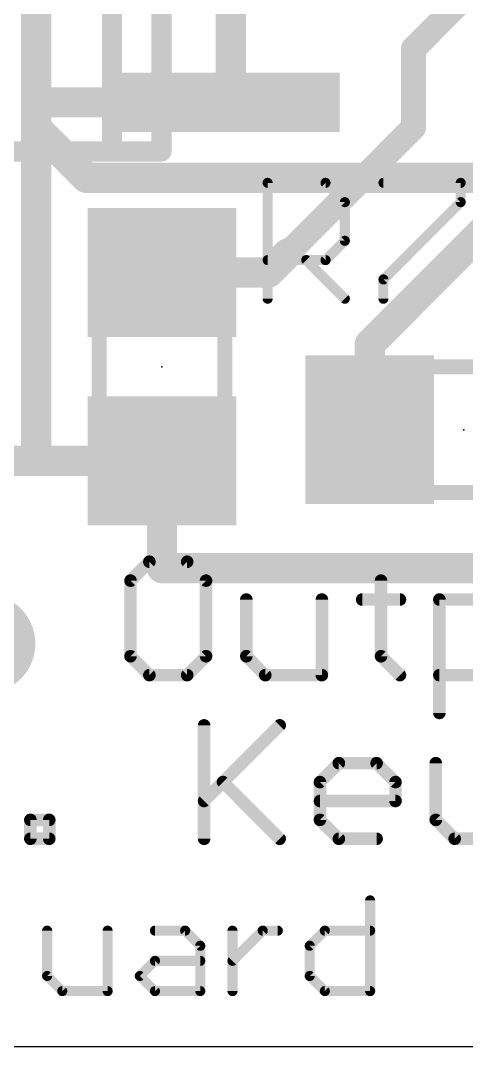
# Model space of a CAD drawing. Extents: x -13.6 to 16.6, y -4.1 to 21.3.
# Drawn here: x 0.35 to 4.85, y -4.06 to 6.29 of the extents above; entities that cross this region are included whole.
import ezdxf

# ---------------------------------------------------------------- set-up
doc = ezdxf.new("R2010")
doc.units = 0
for name, color, linetype in [('1', 12, 'CONTINUOUS'), ('16', 132, 'CONTINUOUS'), ('20', 53, 'CONTINUOUS'), ('21', 53, 'CONTINUOUS'), ('23', 53, 'CONTINUOUS'), ('25', 253, 'CONTINUOUS'), ('51', 253, 'CONTINUOUS')]:
    doc.layers.add(name, color=color, linetype=linetype)

# ---------------------------------------------------------------- blocks, each defined once
blk = doc.blocks.new('PIE')
at = {"const_width": 0.5}
blk.add_lwpolyline([(0, -0.25, 1), (0, 0.25, 1), (0, -0.25)], format="xyb", dxfattribs=at)
blk = doc.blocks.new('RECT')
blk.add_solid([(-0.5, -0.5), (0.5, -0.5), (-0.5, 0.5), (0.5, 0.5)])

msp = doc.modelspace()

# ---------------------------------------------------------------- linework, layer by layer
at = {"layer": '1'}
for points, const_width in [([(5.554, 7.239), (4.318, 6.003)], 0.254), ([(2.473, 5.461), (2.473, 6.731)], 0.3048), ([(4.318, 6.003), (4.318, 5.207)], 0.254), ([(2.473, 5.461), (0.508, 5.461)], 0.3048), ([(0.508, 5.461), (0.508, 1.844)], 0.3048), ([(4.318, 5.207), (3.048, 3.937)], 0.254), ([(5.554, 4.699), (3.876, 3.021)], 0.3048), ([(3.048, 3.937), (2.855, 3.744)], 0.3048), ([(2.855, 3.744), (1.778, 3.744)], 0.3048), ([(3.876, 3.021), (3.876, 2.159)], 0.3048), ([(-0.762, 1.844), (0.508, 1.844)], 0.3048), ([(0.508, 1.844), (1.778, 1.844)], 0.3048), ([(1.778, 0.762), (1.778, 1.844)], 0.3048), ([(5.776, 0.762), (1.778, 0.762)], 0.3048)]:
    msp.add_lwpolyline(points, dxfattribs=dict(at, const_width=const_width))
for points, const_width in [([(4.3815, 6.003, 1), (4.2545, 6.003)], 0.127), ([(4.2731, 6.0479, 1), (4.3629, 5.9581)], 0.127), ([(0.508, 5.5372, 1), (0.508, 5.3848)], 0.1524), ([(0.5842, 5.461, 1), (0.4318, 5.461)], 0.1524), ([(2.473, 5.3848, 1), (2.473, 5.5372)], 0.1524), ([(2.3968, 5.461, 1), (2.5492, 5.461)], 0.1524), ([(4.3629, 5.1621, 1), (4.2731, 5.2519)], 0.127), ([(4.2545, 5.207, 1), (4.3815, 5.207)], 0.127), ([(3.1019, 3.8831, 1), (2.9941, 3.9909)], 0.1524), ([(3.0031, 3.9819, 1), (3.0929, 3.8921)], 0.127), ([(1.778, 3.8202, 1), (1.778, 3.6678)], 0.1524), ([(2.8011, 3.7979, 1), (2.9089, 3.6901)], 0.1524), ([(2.855, 3.6678, 1), (2.855, 3.8202)], 0.1524), ([(3.9522, 3.021, 1), (3.7998, 3.021)], 0.1524), ([(3.8221, 3.0749, 1), (3.9299, 2.9671)], 0.1524), ([(3.7998, 2.159, 1), (3.9522, 2.159)], 0.1524), ([(0.508, 1.9202, 1), (0.508, 1.7678)], 0.1524), ([(0.508, 1.7678, 1), (0.508, 1.9202)], 0.1524), ([(1.8542, 1.844, 1), (1.7018, 1.844)], 0.1524), ([(1.778, 1.7678, 1), (1.778, 1.9202)], 0.1524), ([(0.4318, 1.844, 1), (0.5842, 1.844)], 0.1524), ([(1.778, 0.8382, 1), (1.778, 0.6858)], 0.1524), ([(1.7018, 0.762, 1), (1.8542, 0.762)], 0.1524)]:
    msp.add_lwpolyline(points, format="xyb", dxfattribs=dict(at, const_width=const_width))
at = {"layer": '16', "const_width": 0.3048}
for points in [[(0.508, 6.858), (0.508, 5.207)], [(0.508, 5.207), (1.016, 4.699)], [(1.016, 4.699), (10.541, 4.699)]]:
    msp.add_lwpolyline(points, dxfattribs=at)
at = {"layer": '16', "const_width": 0.1524}
for points in [[(0.5619, 5.2609, 1), (0.4541, 5.1531)], [(0.4318, 5.207, 1), (0.5842, 5.207)], [(1.016, 4.7752, 1), (1.016, 4.6228)], [(0.9621, 4.6451, 1), (1.0699, 4.7529)]]:
    msp.add_lwpolyline(points, format="xyb", dxfattribs=at)
at = {"layer": '20'}
msp.add_line((-8.509, -4.064), (9.271, -4.064), dxfattribs=at)
at = {"layer": '21'}
for points, const_width in [([(1.6512, 0.8265), (1.4605, 0.6358)], 0.127), ([(2.0325, 0.8265), (1.6512, 0.8265)], 0.127), ([(2.2231, 0.6358), (2.0325, 0.8265)], 0.127), ([(1.4605, 0.6358), (1.4605, -0.1268)], 0.127), ([(2.2231, -0.1268), (2.2231, 0.6358)], 0.127), ([(3.99, 0.6358), (3.99, -0.1268)], 0.127), ([(2.6299, 0.4452), (2.6299, -0.1268)], 0.127), ([(3.3925, -0.3175), (3.3925, 0.4452)], 0.127), ([(3.7993, 0.4452), (4.1806, 0.4452)], 0.127), ([(4.5789, -0.6988), (4.5789, 0.4452)], 0.127), ([(4.5789, 0.4452), (5.1509, 0.4452)], 0.127), ([(1.4605, -0.1268), (1.6512, -0.3175)], 0.127), ([(2.0325, -0.3175), (2.2231, -0.1268)], 0.127), ([(2.6299, -0.1268), (2.8206, -0.3175)], 0.127), ([(3.99, -0.1268), (4.1806, -0.3175)], 0.127), ([(1.6512, -0.3175), (2.0325, -0.3175)], 0.127), ([(2.8206, -0.3175), (3.3925, -0.3175)], 0.127), ([(5.1509, -0.3175), (4.5789, -0.3175)], 0.127), ([(2.2036, -0.8245), (2.2036, -1.9685)], 0.127), ([(2.2036, -1.5872), (2.9662, -0.8245)], 0.127), ([(3.373, -1.3965), (3.5636, -1.2059)], 0.127), ([(3.5636, -1.2059), (3.945, -1.2059)], 0.127), ([(3.945, -1.2059), (4.1356, -1.3965)], 0.127), ([(4.5424, -1.2059), (4.5424, -1.7778)], 0.127), ([(2.3942, -1.3965), (2.9662, -1.9685)], 0.127), ([(3.373, -1.7778), (3.373, -1.3965)], 0.127), ([(4.1356, -1.3965), (4.1356, -1.5872)], 0.127), ([(4.1356, -1.5872), (3.373, -1.5872)], 0.127), ([(0.4495, -1.9685), (0.4495, -1.7778)], 0.127), ([(0.4495, -1.7778), (0.6401, -1.7778)], 0.127), ([(0.6401, -1.7778), (0.6401, -1.9685)], 0.127), ([(3.5636, -1.9685), (3.373, -1.7778)], 0.127), ([(4.5424, -1.7778), (4.733, -1.9685)], 0.127), ([(0.6401, -1.9685), (0.4495, -1.9685)], 0.127), ([(3.945, -1.9685), (3.5636, -1.9685)], 0.127), ([(4.733, -1.9685), (5.305, -1.9685)], 0.127), ([(3.8799, -2.59), (3.8799, -3.5052)], 0.1016), ([(0.6191, -2.8951), (0.6191, -3.3527)], 0.1016), ([(1.2292, -3.5052), (1.2292, -2.8951)], 0.1016), ([(1.7072, -2.8951), (2.0122, -2.8951)], 0.1016), ([(2.0122, -2.8951), (2.1647, -3.0476)], 0.1016), ([(2.4901, -3.5052), (2.4901, -2.8951)], 0.1016), ([(2.4901, -3.2001), (2.7952, -2.8951)], 0.1016), ([(2.7952, -2.8951), (2.9477, -2.8951)], 0.1016), ([(3.2697, -3.0476), (3.4223, -2.8951)], 0.1016), ([(3.4223, -2.8951), (3.8799, -2.8951)], 0.1016), ([(2.1647, -3.0476), (2.1647, -3.5052)], 0.1016), ([(3.2697, -3.3527), (3.2697, -3.0476)], 0.1016), ([(1.5546, -3.3527), (1.7072, -3.2001)], 0.1016), ([(1.7072, -3.2001), (2.1647, -3.2001)], 0.1016), ([(0.6191, -3.3527), (0.7716, -3.5052)], 0.1016), ([(1.7072, -3.5052), (1.5546, -3.3527)], 0.1016), ([(3.4223, -3.5052), (3.2697, -3.3527)], 0.1016), ([(0.7716, -3.5052), (1.2292, -3.5052)], 0.1016), ([(2.1647, -3.5052), (1.7072, -3.5052)], 0.1016), ([(3.8799, -3.5052), (3.4223, -3.5052)], 0.1016)]:
    msp.add_lwpolyline(points, dxfattribs=dict(at, const_width=const_width))
for points, const_width in [([(1.6512, 0.8582, 1), (1.6512, 0.7947)], 0.0635), ([(1.6736, 0.804, 1), (1.6287, 0.8489)], 0.0635), ([(2.0549, 0.8489, 1), (2.01, 0.804)], 0.0635), ([(2.0325, 0.7947, 1), (2.0325, 0.8582)], 0.0635), ([(1.438, 0.6583, 1), (1.483, 0.6134)], 0.0635), ([(1.4923, 0.6358, 1), (1.4288, 0.6358)], 0.0635), ([(2.2549, 0.6358, 1), (2.1914, 0.6358)], 0.0635), ([(2.2007, 0.6134, 1), (2.2456, 0.6583)], 0.0635), ([(4.0217, 0.6358, 1), (3.9582, 0.6358)], 0.0635), ([(2.6616, 0.4452, 1), (2.5981, 0.4452)], 0.0635), ([(3.4243, 0.4452, 1), (3.3608, 0.4452)], 0.0635), ([(3.7993, 0.4769, 1), (3.7993, 0.4134)], 0.0635), ([(4.1806, 0.4134, 1), (4.1806, 0.4769)], 0.0635), ([(4.6106, 0.4452, 1), (4.5471, 0.4452)], 0.0635), ([(4.5789, 0.4769, 1), (4.5789, 0.4134)], 0.0635), ([(1.483, -0.1044, 1), (1.438, -0.1493)], 0.0635), ([(1.4288, -0.1268, 1), (1.4923, -0.1268)], 0.0635), ([(2.1914, -0.1268, 1), (2.2549, -0.1268)], 0.0635), ([(2.2456, -0.1493, 1), (2.2007, -0.1044)], 0.0635), ([(2.6523, -0.1044, 1), (2.6074, -0.1493)], 0.0635), ([(2.5981, -0.1268, 1), (2.6616, -0.1268)], 0.0635), ([(4.0124, -0.1044, 1), (3.9675, -0.1493)], 0.0635), ([(3.9582, -0.1268, 1), (4.0217, -0.1268)], 0.0635), ([(1.6512, -0.2858, 1), (1.6512, -0.3493)], 0.0635), ([(1.6287, -0.34, 1), (1.6736, -0.295)], 0.0635), ([(2.01, -0.295, 1), (2.0549, -0.34)], 0.0635), ([(2.0325, -0.3493, 1), (2.0325, -0.2858)], 0.0635), ([(2.8206, -0.2858, 1), (2.8206, -0.3493)], 0.0635), ([(2.7981, -0.34, 1), (2.843, -0.295)], 0.0635), ([(3.3608, -0.3175, 1), (3.4243, -0.3175)], 0.0635), ([(3.3925, -0.3493, 1), (3.3925, -0.2858)], 0.0635), ([(4.1582, -0.34, 1), (4.2031, -0.295)], 0.0635), ([(4.5789, -0.2858, 1), (4.5789, -0.3493)], 0.0635), ([(4.5471, -0.6988, 1), (4.6106, -0.6988)], 0.0635), ([(2.2353, -0.8245, 1), (2.1718, -0.8245)], 0.0635), ([(2.9887, -0.847, 1), (2.9438, -0.8021)], 0.0635), ([(3.5636, -1.1741, 1), (3.5636, -1.2376)], 0.0635), ([(3.5861, -1.2283, 1), (3.5412, -1.1834)], 0.0635), ([(3.9674, -1.1834, 1), (3.9225, -1.2283)], 0.0635), ([(3.945, -1.2376, 1), (3.945, -1.1741)], 0.0635), ([(4.5741, -1.2059, 1), (4.5106, -1.2059)], 0.0635), ([(2.4167, -1.3741, 1), (2.3718, -1.419)], 0.0635), ([(3.4047, -1.3965, 1), (3.3412, -1.3965)], 0.0635), ([(3.3505, -1.3741, 1), (3.3954, -1.419)], 0.0635), ([(4.1674, -1.3965, 1), (4.1039, -1.3965)], 0.0635), ([(4.1132, -1.419, 1), (4.1581, -1.3741)], 0.0635), ([(2.1811, -1.5647, 1), (2.226, -1.6096)], 0.0635), ([(3.373, -1.5554, 1), (3.373, -1.6189)], 0.0635), ([(4.1356, -1.6189, 1), (4.1356, -1.5554)], 0.0635), ([(4.1039, -1.5872, 1), (4.1674, -1.5872)], 0.0635), ([(0.4812, -1.7778, 1), (0.4177, -1.7778)], 0.0635), ([(0.4495, -1.7461, 1), (0.4495, -1.8096)], 0.0635), ([(0.6719, -1.7778, 1), (0.6084, -1.7778)], 0.0635), ([(0.6401, -1.8096, 1), (0.6401, -1.7461)], 0.0635), ([(3.3954, -1.7554, 1), (3.3505, -1.8003)], 0.0635), ([(3.3412, -1.7778, 1), (3.4047, -1.7778)], 0.0635), ([(4.5648, -1.7554, 1), (4.5199, -1.8003)], 0.0635), ([(4.5106, -1.7778, 1), (4.5741, -1.7778)], 0.0635), ([(0.4495, -1.9368, 1), (0.4495, -2.0003)], 0.0635), ([(0.4177, -1.9685, 1), (0.4812, -1.9685)], 0.0635), ([(0.6084, -1.9685, 1), (0.6719, -1.9685)], 0.0635), ([(0.6401, -2.0003, 1), (0.6401, -1.9368)], 0.0635), ([(2.1718, -1.9685, 1), (2.2353, -1.9685)], 0.0635), ([(2.9438, -1.991, 1), (2.9887, -1.946)], 0.0635), ([(3.5636, -1.9368, 1), (3.5636, -2.0003)], 0.0635), ([(3.5412, -1.991, 1), (3.5861, -1.946)], 0.0635), ([(3.945, -2.0003, 1), (3.945, -1.9368)], 0.0635), ([(4.733, -1.9368, 1), (4.733, -2.0003)], 0.0635), ([(4.7106, -1.991, 1), (4.7555, -1.946)], 0.0635), ([(3.9053, -2.59, 1), (3.8545, -2.59)], 0.0508), ([(0.6445, -2.8951, 1), (0.5937, -2.8951)], 0.0508), ([(1.2546, -2.8951, 1), (1.2038, -2.8951)], 0.0508), ([(1.7072, -2.8697, 1), (1.7072, -2.9205)], 0.0508), ([(2.0302, -2.8771, 1), (1.9943, -2.913)], 0.0508), ([(2.0122, -2.9205, 1), (2.0122, -2.8697)], 0.0508), ([(2.5155, -2.8951, 1), (2.4647, -2.8951)], 0.0508), ([(2.7952, -2.8697, 1), (2.7952, -2.9205)], 0.0508), ([(2.8132, -2.913, 1), (2.7772, -2.8771)], 0.0508), ([(2.9477, -2.9205, 1), (2.9477, -2.8697)], 0.0508), ([(3.4223, -2.8697, 1), (3.4223, -2.9205)], 0.0508), ([(3.4402, -2.913, 1), (3.4043, -2.8771)], 0.0508), ([(3.8799, -2.9205, 1), (3.8799, -2.8697)], 0.0508), ([(2.1901, -3.0476, 1), (2.1393, -3.0476)], 0.0508), ([(3.2951, -3.0476, 1), (3.2443, -3.0476)], 0.0508), ([(2.1468, -3.0656, 1), (2.1827, -3.0296)], 0.0508), ([(3.2518, -3.0296, 1), (3.2877, -3.0656)], 0.0508), ([(1.7072, -3.1747, 1), (1.7072, -3.2255)], 0.0508), ([(1.7251, -3.2181, 1), (1.6892, -3.1822)], 0.0508), ([(2.1647, -3.2255, 1), (2.1647, -3.1747)], 0.0508), ([(2.4722, -3.1822, 1), (2.5081, -3.2181)], 0.0508), ([(0.6371, -3.3347, 1), (0.6011, -3.3706)], 0.0508), ([(1.5726, -3.3347, 1), (1.5367, -3.3706)], 0.0508), ([(1.5367, -3.3347, 1), (1.5726, -3.3706)], 0.0508), ([(3.2877, -3.3347, 1), (3.2518, -3.3706)], 0.0508), ([(0.5937, -3.3527, 1), (0.6445, -3.3527)], 0.0508), ([(3.2443, -3.3527, 1), (3.2951, -3.3527)], 0.0508), ([(0.7716, -3.4798, 1), (0.7716, -3.5306)], 0.0508), ([(0.7537, -3.5232, 1), (0.7896, -3.4872)], 0.0508), ([(1.2038, -3.5052, 1), (1.2546, -3.5052)], 0.0508), ([(1.2292, -3.5306, 1), (1.2292, -3.4798)], 0.0508), ([(1.7072, -3.4798, 1), (1.7072, -3.5306)], 0.0508), ([(1.6892, -3.5232, 1), (1.7251, -3.4872)], 0.0508), ([(2.1393, -3.5052, 1), (2.1901, -3.5052)], 0.0508), ([(2.1647, -3.5306, 1), (2.1647, -3.4798)], 0.0508), ([(2.4647, -3.5052, 1), (2.5155, -3.5052)], 0.0508), ([(3.4223, -3.4798, 1), (3.4223, -3.5306)], 0.0508), ([(3.4043, -3.5232, 1), (3.4402, -3.4872)], 0.0508), ([(3.8545, -3.5052, 1), (3.9053, -3.5052)], 0.0508), ([(3.8799, -3.5306, 1), (3.8799, -3.4798)], 0.0508)]:
    msp.add_lwpolyline(points, format="xyb", dxfattribs=dict(at, const_width=const_width))
at = {"layer": '23'}
for p in [(1.778, 2.794), (4.826, 2.159)]:
    msp.add_point(p, dxfattribs=at)
at = {"layer": '25', "const_width": 0.1016}
for points in [[(2.8448, 3.4798), (2.8448, 4.6492)], [(2.8448, 4.6492), (3.4295, 4.6492)], [(3.4295, 4.6492), (3.6244, 4.4543)], [(4.0142, 4.6492), (4.7938, 4.6492)], [(4.7938, 4.6492), (4.7938, 4.4543)], [(3.6244, 4.4543), (3.6244, 4.0645)], [(4.7938, 4.4543), (4.0142, 3.6747)], [(3.6244, 4.0645), (3.4295, 3.8696)], [(3.4295, 3.8696), (2.8448, 3.8696)], [(3.2346, 3.8696), (3.6244, 3.4798)], [(4.0142, 3.6747), (4.0142, 3.4798)]]:
    msp.add_lwpolyline(points, dxfattribs=at)
at = {"layer": '25', "const_width": 0.0508}
for points in [[(2.8702, 4.6492, 1), (2.8194, 4.6492)], [(2.8448, 4.6746, 1), (2.8448, 4.6238)], [(3.4475, 4.6672, 1), (3.4115, 4.6312)], [(3.4295, 4.6238, 1), (3.4295, 4.6746)], [(4.0142, 4.6746, 1), (4.0142, 4.6238)], [(4.8192, 4.6492, 1), (4.7684, 4.6492)], [(4.7938, 4.6238, 1), (4.7938, 4.6746)], [(3.6498, 4.4543, 1), (3.599, 4.4543)], [(3.6064, 4.4363, 1), (3.6424, 4.4723)], [(4.7684, 4.4543, 1), (4.8192, 4.4543)], [(4.8118, 4.4363, 1), (4.7758, 4.4723)], [(3.599, 4.0645, 1), (3.6498, 4.0645)], [(3.6424, 4.0465, 1), (3.6064, 4.0825)], [(2.8448, 3.895, 1), (2.8448, 3.8442)], [(3.2526, 3.8876, 1), (3.2166, 3.8516)], [(3.4115, 3.8876, 1), (3.4475, 3.8516)], [(3.4295, 3.8442, 1), (3.4295, 3.895)], [(3.9962, 3.6927, 1), (4.0322, 3.6567)], [(4.0396, 3.6747, 1), (3.9888, 3.6747)], [(3.6064, 3.4618, 1), (3.6424, 3.4978)], [(2.8194, 3.4798, 1), (2.8702, 3.4798)], [(3.9888, 3.4798, 1), (4.0396, 3.4798)]]:
    msp.add_lwpolyline(points, format="xyb", dxfattribs=at)
at = {"layer": '51'}
for points, const_width in [([(1.273, 13.576), (1.273, 4.966)], 0.2032), ([(1.773, 13.576), (1.773, 4.966)], 0.2032), ([(1.273, 4.966), (-2.027, 4.966)], 0.2032), ([(1.773, 4.966), (1.273, 4.966)], 0.2032), ([(1.143, 3.204), (1.143, 2.384)], 0.1524), ([(2.413, 3.204), (2.413, 2.384)], 0.1524), ([(4.416, 2.794), (5.236, 2.794)], 0.1524), ([(4.416, 1.524), (5.236, 1.524)], 0.1524)]:
    msp.add_lwpolyline(points, dxfattribs=dict(at, const_width=const_width))
for points, const_width in [([(1.273, 5.0168, 1), (1.273, 4.9152)], 0.1016), ([(1.2222, 4.966, 1), (1.3238, 4.966)], 0.1016), ([(1.273, 4.9152, 1), (1.273, 5.0168)], 0.1016), ([(1.7222, 4.966, 1), (1.8238, 4.966)], 0.1016), ([(1.773, 4.9152, 1), (1.773, 5.0168)], 0.1016), ([(1.1811, 3.204, 1), (1.1049, 3.204)], 0.0762), ([(2.4511, 3.204, 1), (2.3749, 3.204)], 0.0762), ([(4.416, 2.8321, 1), (4.416, 2.7559)], 0.0762), ([(1.1049, 2.384, 1), (1.1811, 2.384)], 0.0762), ([(2.3749, 2.384, 1), (2.4511, 2.384)], 0.0762), ([(4.416, 1.5621, 1), (4.416, 1.4859)], 0.0762)]:
    msp.add_lwpolyline(points, format="xyb", dxfattribs=dict(at, const_width=const_width))

# ---------------------------------------------------------------- block references
at = {"layer": '1'}
for p, xscale, yscale, rotation in [((2.473, 5.461), 0.6, 2.2, 90), ((1.778, 3.744), 1.3, 1.5, 270), ((1.778, 1.844), 1.3, 1.5, 270)]:
    msp.add_blockref('RECT', p, dxfattribs=dict(at, xscale=xscale, yscale=yscale, rotation=rotation))
at = {"layer": '1', "xscale": 1.3, "yscale": 1.5}
msp.add_blockref('RECT', (3.876, 2.159), dxfattribs=at)
at = {"layer": '1'}
msp.add_blockref('PIE', (0, 0), dxfattribs=at)
at = {"layer": '51'}
for p, xscale, yscale, rotation in [((2.423, 5.461), 0.49, 1.1, 90), ((1.7795, 3.5358), 0.65, 1.4, 270), ((1.7795, 2.0626), 0.65, 1.4, 270)]:
    msp.add_blockref('RECT', p, dxfattribs=dict(at, xscale=xscale, yscale=yscale, rotation=rotation))
at = {"layer": '51', "xscale": 0.65, "yscale": 1.4}
msp.add_blockref('RECT', (4.0842, 2.1605), dxfattribs=at)

doc.saveas('drawing.dxf')
